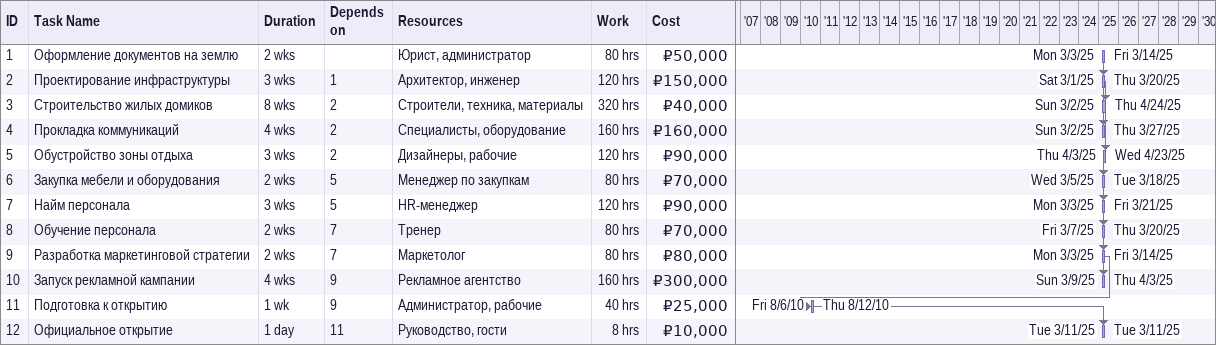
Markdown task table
| ID | Task | Duration | Start | Finish | Predecessors | Resources | Work (h) | Cost (₽) |
|---|---|---|---|---|---|---|---|---|
| 1 | Оформление документов на землю | 2w | 2025-03-03 | 2025-03-14 |  | Юрист, администратор | 80 | 50000 |
| 2 | Проектирование инфраструктуры | 3w | 2025-03-01 | 2025-03-20 | 1 | Архитектор, инженер | 120 | 150000 |
| 3 | Строительство жилых домиков | 8w | 2025-03-02 | 2025-04-24 | 2 | Строители, техника, материалы | 320 | 40000 |
| 4 | Прокладка коммуникаций | 4w | 2025-03-02 | 2025-03-27 | 2 | Специалисты, оборудование | 160 | 160000 |
| 5 | Обустройство зоны отдыха | 3w | 2025-04-03 | 2025-04-23 | 2 | Дизайнеры, рабочие | 120 | 90000 |
| 6 | Закупка мебели и оборудования | 2w | 2025-03-05 | 2025-03-18 | 5 | Менеджер по закупкам | 80 | 70000 |
| 7 | Найм персонала | 3w | 2025-03-03 | 2025-03-21 | 5 | HR-менеджер | 120 | 90000 |
| 8 | Обучение персонала | 2w | 2025-03-07 | 2025-03-20 | 7 | Тренер | 80 | 70000 |
| 9 | Разработка маркетинговой стратегии | 2w | 2025-03-03 | 2025-03-14 | 7 | Маркетолог | 80 | 80000 |
| 10 | Запуск рекламной кампании | 4w | 2025-03-09 | 2025-04-03 | 9 | Рекламное агентство | 160 | 300000 |
| 11 | Подготовка к открытию | 1w | 2010-08-06 | 2010-08-12 | 9 | Администратор, рабочие | 40 | 25000 |
| 12 | Официальное открытие | 1d | 2025-03-11 | 2025-03-11 | 11 | Руководство, гости | 8 | 10000 |
